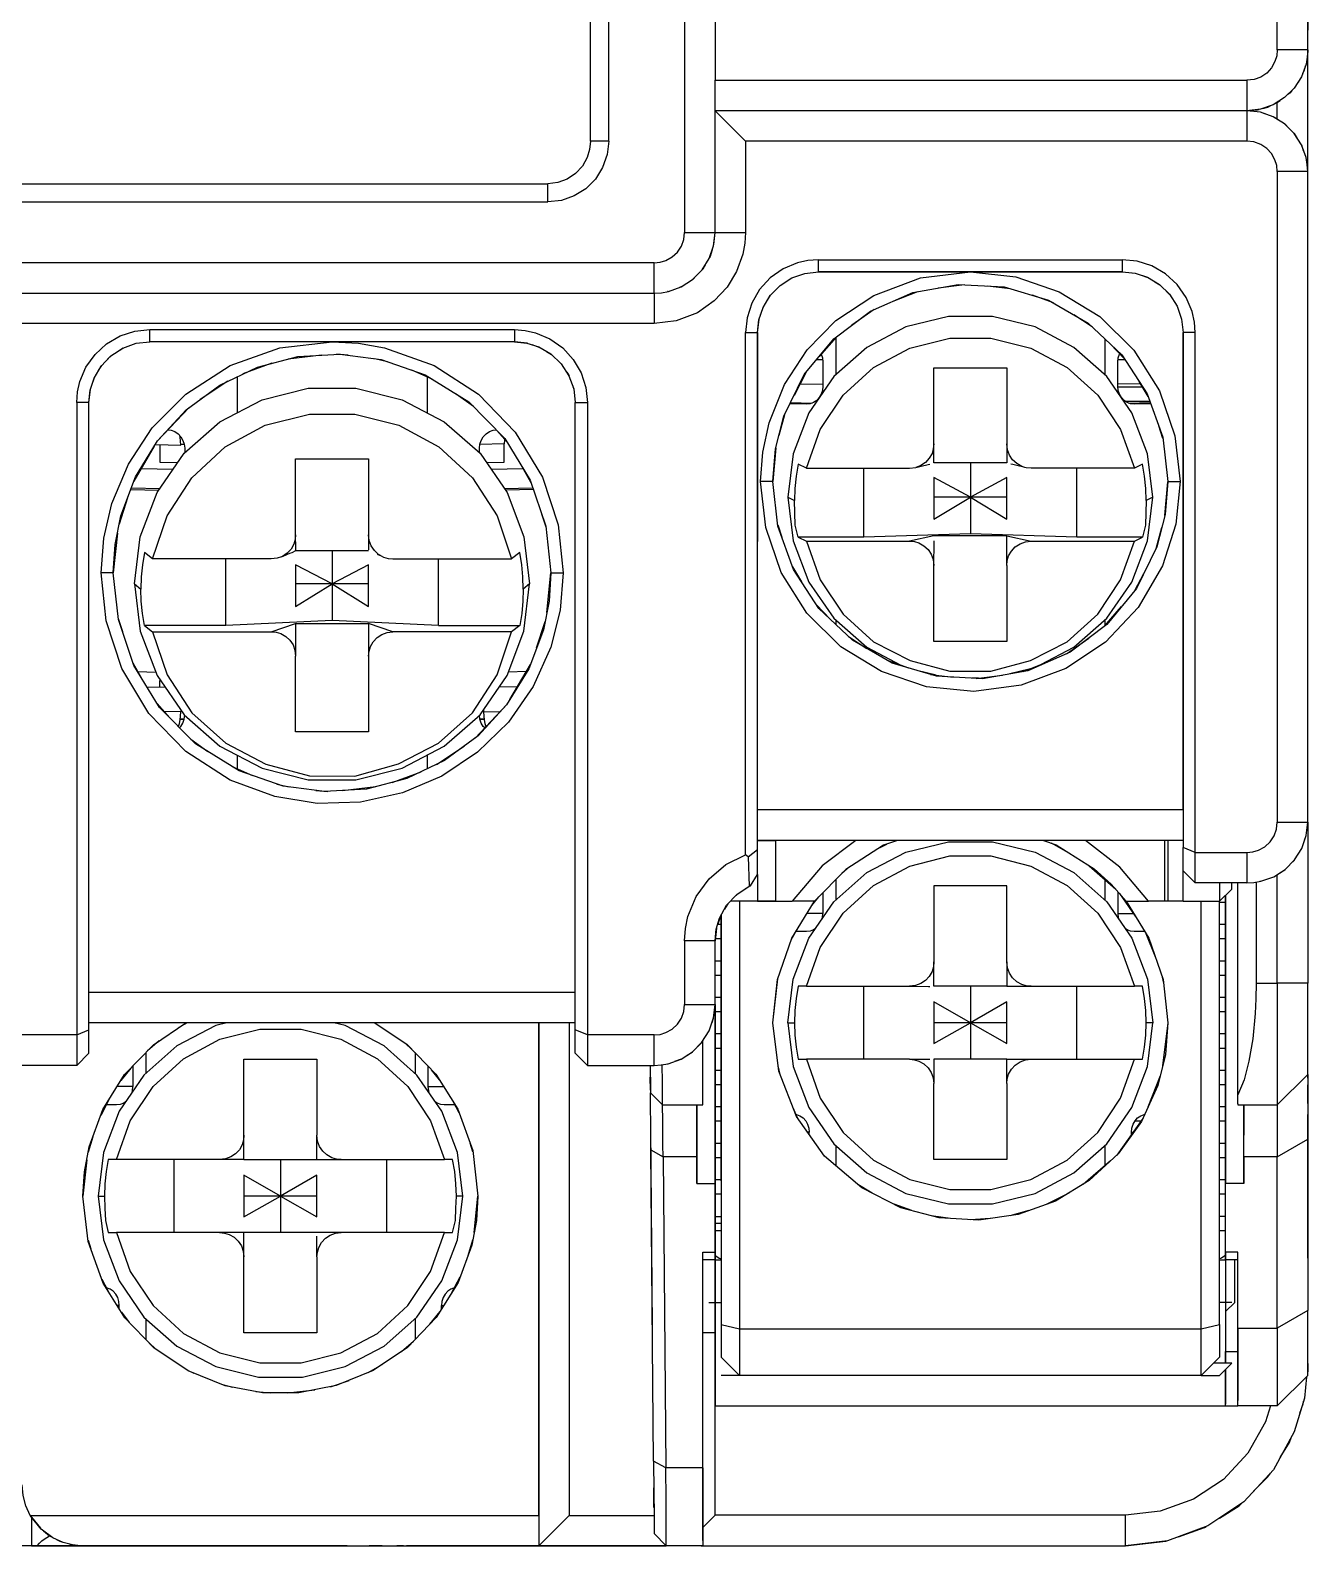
# Model space of a CAD drawing. Header units: millimetres. Extents: x 0 to 45.3, y 0 to 74.
# Drawn here: x 24.23 to 45.25, y 0 to 24.92 of the extents above; entities that cross this region are included whole.
import ezdxf

# ---------------------------------------------------------------- set-up
doc = ezdxf.new("R2010")
doc.units = ezdxf.units.MM

# ---------------------------------------------------------------- blocks, each defined once
blk = doc.blocks.new('CHINT_fe71c704c7ab591f833a72ef673cf38b_FACE_0')
at = {"color": 141, "linetype": 'Continuous', "true_color": 0x40d9ff}
for p, q in [((45.25, 24.6), (45.25, 49.4)), ((35.5, 31.8), (35.5, 24.1)), ((33.45, 23.1), (33.45, 29.6)), ((33.75, 23.1), (33.75, 29.6)), ((45.25, 24.923), (45.25, 24.923)), ((45.25, 24.6), (45.25, 24.923)), ((45.25, 22.6), (45.25, 24.6)), ((45.25, 24.6), (45.25, 24.6)), ((44.75, 23.734), (44.707, 23.714)), ((44.75, 23.734), (44.795, 23.769)), ((44.75, 23.459), (44.75, 23.734)), ((44.75, 23.459), (44.76, 23.453)), ((12.75, 22.4), (32.75, 22.4)), ((12.75, 22.1), (32.75, 22.1)), ((36.978, 20.925), (37.2, 20.95)), ((37.2, 20.95), (37.2, 20.95)), ((37.2, 20.95), (42.2, 20.95)), ((39.7, 20.95), (37.2, 20.95)), ((37.512, 20.95), (37.512, 20.95)), ((37.513, 20.95), (37.513, 20.95)), ((39.7, 20.95), (39.7, 20.95)), ((42.2, 20.95), (39.7, 20.95)), ((41.882, 20.95), (41.882, 20.95)), ((41.888, 20.95), (41.888, 20.95)), ((42.2, 20.95), (42.2, 20.95)), ((42.2, 20.95), (42.416, 20.926)), ((34.938, 20.701), (34.938, 20.702)), ((36.515, 20.67), (36.573, 20.728)), ((36.722, 20.823), (36.765, 20.85)), ((39.603, 20.738), (39.169, 20.684)), ((40.353, 20.673), (39.98, 20.717)), ((42.492, 20.901), (42.622, 20.855)), ((42.735, 20.787), (42.816, 20.737)), ((34.723, 20.625), (34.726, 20.626)), ((36.363, 20.485), (36.413, 20.566)), ((38.833, 20.623), (38.424, 20.465)), ((41.067, 20.438), (40.72, 20.564)), ((42.92, 20.635), (42.978, 20.577)), ((36.249, 20.242), (36.295, 20.373)), ((38.117, 20.331), (37.752, 20.074)), ((41.704, 20.047), (41.402, 20.245)), ((43.073, 20.428), (43.1, 20.385)), ((36.2, 19.95), (36.224, 20.166)), ((36.2, 19.95), (36.2, 16.518)), ((36.2, 19.95), (36.2, 19.95)), ((43.175, 20.172), (43.2, 19.95)), ((43.2, 19.95), (43.2, 11.483)), ((43.2, 19.95), (43.2, 19.95)), ((43.2, 12.1), (43.2, 19.95)), ((25.7, 19.66), (25.762, 19.699)), ((25.935, 19.76), (25.977, 19.775)), ((26.636, 19.8), (26.636, 19.8)), ((26.642, 19.8), (26.642, 19.8)), ((31.764, 19.8), (31.764, 19.8)), ((32.484, 19.753), (32.615, 19.708)), ((37.491, 19.877), (37.212, 19.556)), ((37.486, 19.872), (37.486, 19.257)), ((41.914, 19.849), (41.914, 19.257)), ((42.231, 19.526), (42.001, 19.766)), ((25.507, 19.512), (25.57, 19.575)), ((28.211, 19.446), (27.733, 19.271)), ((29.027, 19.58), (28.479, 19.515)), ((29.466, 19.579), (29.271, 19.595)), ((30.11, 19.473), (29.905, 19.522)), ((32.728, 19.642), (32.811, 19.59)), ((32.912, 19.493), (32.975, 19.43)), ((36.2, 19.631), (36.2, 19.631)), ((36.2, 19.622), (36.2, 19.622)), ((37.27, 19.502), (37.17, 19.504)), ((42.245, 19.505), (42.13, 19.502)), ((43.2, 19.631), (43.2, 19.631)), ((43.2, 19.622), (43.2, 19.622)), ((25.247, 19.085), (25.292, 19.215)), ((25.358, 19.328), (25.41, 19.411)), ((27.636, 19.225), (27.636, 18.633)), ((30.847, 19.186), (30.511, 19.334)), ((30.764, 19.223), (30.764, 18.633)), ((33.06, 19.3), (33.099, 19.238)), ((36.992, 19.289), (36.799, 18.915)), ((25.2, 18.8), (25.224, 19.013)), ((27.485, 19.153), (27.028, 18.851)), ((33.16, 19.065), (33.175, 19.023)), ((36.9, 19.111), (37.273, 19.103)), ((42.501, 19.111), (42.127, 19.103)), ((42.534, 19.056), (42.128, 19.056)), ((42.627, 18.902), (42.478, 19.149)), ((25.211, 18.9), (25.21, 18.9)), ((26.848, 18.719), (26.324, 18.163)), ((31.525, 18.733), (31.243, 18.94)), ((36.743, 18.8), (37.096, 18.792)), ((42.242, 18.826), (42.654, 18.826)), ((42.304, 18.792), (42.663, 18.8)), ((36.644, 18.598), (36.551, 18.257)), ((32.079, 18.148), (31.87, 18.385)), ((36.2, 18.419), (36.2, 18.419)), ((36.2, 18.4), (36.2, 18.4)), ((42.869, 18.212), (42.8, 18.416)), ((43.2, 18.419), (43.2, 18.419)), ((43.2, 18.4), (43.2, 18.4)), ((26.274, 18.082), (25.938, 17.506)), ((26.768, 18.11), (26.708, 18.111)), ((32.033, 18.119), (31.632, 18.11)), ((36.499, 18.056), (36.45, 17.503)), ((26.061, 17.717), (26.586, 17.705)), ((31.814, 17.705), (32.342, 17.717)), ((32.476, 17.479), (32.329, 17.741)), ((37.95, 16.589), (37.95, 17.72)), ((39.7, 17.809), (39.7, 17.242)), ((41.45, 16.589), (41.45, 17.72)), ((36.45, 17.5), (36.25, 17.5)), ((42.901, 16.944), (42.95, 17.497)), ((42.95, 17.5), (43.15, 17.5)), ((25.836, 17.234), (25.697, 16.803)), ((25.887, 17.371), (26.348, 17.36)), ((25.898, 17.4), (26.368, 17.389)), ((32.032, 17.389), (32.503, 17.4)), ((32.513, 17.371), (32.052, 17.36)), ((36.7, 17.242), (36.805, 17.188)), ((39.7, 17.242), (39.1, 17.242)), ((40.3, 17.242), (39.7, 17.242)), ((39.7, 17.242), (39.7, 16.642)), ((42.7, 17.242), (42.595, 17.188)), ((32.719, 16.75), (32.65, 16.966)), ((36.531, 16.788), (36.6, 16.584)), ((42.756, 16.403), (42.849, 16.743)), ((25.668, 16.655), (25.6, 16.001)), ((39.7, 16.642), (37.95, 16.589)), ((41.45, 16.589), (39.7, 16.642)), ((27.45, 15.135), (27.45, 16.228)), ((28.602, 16.365), (29.8, 16.365)), ((29.2, 16.365), (29.2, 15.817)), ((30.95, 15.135), (30.95, 16.228)), ((25.6, 16), (25.4, 16)), ((32.732, 15.345), (32.8, 16)), ((32.8, 16), (33, 16)), ((36.773, 16.098), (36.922, 15.851)), ((42.408, 15.711), (42.601, 16.085)), ((25.95, 15.817), (26.055, 15.733)), ((29.2, 15.817), (28.6, 15.817)), ((29.8, 15.817), (29.2, 15.817)), ((29.2, 15.817), (29.2, 15.218)), ((32.45, 15.817), (32.345, 15.733)), ((37.169, 15.474), (37.399, 15.234)), ((25.681, 15.25), (25.75, 15.035)), ((29.2, 15.218), (27.45, 15.135)), ((30.95, 15.135), (29.2, 15.218)), ((37.486, 15.226), (37.486, 15.151)), ((41.909, 15.123), (42.188, 15.444)), ((41.914, 15.226), (41.914, 15.129)), ((28.6, 15.168), (28.6, 14.632)), ((28.6, 15.168), (29.8, 15.168)), ((29.8, 15.168), (29.8, 14.632)), ((32.564, 14.766), (32.703, 15.197)), ((37.696, 14.953), (37.998, 14.755)), ((41.283, 14.669), (41.648, 14.926)), ((25.924, 14.521), (26.071, 14.259)), ((32.126, 13.918), (32.462, 14.494)), ((38.333, 14.562), (38.68, 14.436)), ((40.567, 14.377), (40.976, 14.535)), ((26.006, 14.375), (26.3, 14.368)), ((32.393, 14.375), (32.1, 14.368)), ((39.137, 14.316), (38.822, 14.394)), ((39.047, 14.327), (39.42, 14.283)), ((39.832, 14.266), (39.717, 14.266)), ((39.797, 14.262), (40.231, 14.316)), ((40.667, 14.416), (40.35, 14.338)), ((26.154, 14.124), (26.456, 14.117)), ((32.246, 14.124), (31.944, 14.117)), ((26.321, 13.852), (26.53, 13.616)), ((31.552, 13.281), (32.076, 13.837)), ((26.765, 13.584), (26.7, 13.586)), ((26.702, 13.601), (26.768, 13.599)), ((31.632, 13.599), (31.698, 13.601)), ((31.7, 13.586), (31.635, 13.584)), ((26.875, 13.267), (27.157, 13.06)), ((27.636, 13.001), (27.636, 12.777)), ((30.764, 13.001), (30.764, 12.776)), ((30.915, 12.848), (31.372, 13.149)), ((27.553, 12.814), (27.889, 12.666)), ((30.189, 12.554), (30.667, 12.729)), ((28.29, 12.527), (28.495, 12.478)), ((29.373, 12.42), (29.921, 12.485)), ((43.2, 12.6), (43.2, 12.6)), ((28.934, 12.421), (29.129, 12.406)), ((43.2, 12.1), (36.2, 12.1)), ((43.2, 12.1), (43.2, 12.1)), ((43.2, 11.6), (36.2, 11.6)), ((38.215, 11.484), (38.326, 11.539)), ((41.028, 11.557), (41.336, 11.386)), ((42.95, 11.6), (42.95, 10.6)), ((43.4, 11.4), (43.2, 11.483)), ((43.2, 11.1), (43.2, 11.483)), ((43.4, 10.9), (43.4, 11.4)), ((36.2, 11.037), (36.2, 10.6)), ((37.587, 11.058), (37.675, 11.138)), ((41.656, 11.184), (42.091, 10.795)), ((43.4, 10.9), (43.2, 11.1)), ((43.2, 10.6), (43.2, 11.1)), ((44.75, 9.25), (44.75, 11.04)), ((35.874, 10.723), (35.804, 10.655)), ((37.486, 10.955), (37.486, 10.618)), ((41.914, 10.953), (41.914, 10.618)), ((42.152, 10.725), (42.413, 10.354)), ((43.8, 10.9), (43.8, 10.6)), ((44.473, 10.925), (44.465, 10.924)), ((35.71, 10.554), (35.655, 10.469)), ((36.2, 10.6), (35.753, 10.6)), ((36.5, 10.6), (36.2, 10.6)), ((36.5, 10.6), (36.767, 10.6)), ((37.094, 10.528), (37.208, 10.672)), ((43.2, 10.6), (43.8, 10.6)), ((43.8, 10.585), (43.9, 10.585)), ((35.59, 10.351), (35.543, 10.221)), ((35.524, 10.156), (35.5, 9.946)), ((35.504, 9.985), (35.6, 9.985)), ((35.6, 10.216), (35.542, 10.216)), ((36.753, 9.964), (36.819, 10.082)), ((42.588, 10.071), (42.747, 9.673)), ((43.9, 10.216), (43.8, 10.216)), ((43.8, 9.985), (43.9, 9.985)), ((35.6, 9.616), (35.5, 9.616)), ((43.9, 9.616), (43.8, 9.616)), ((35.5, 9.385), (35.6, 9.385)), ((36.45, 8.6), (36.533, 9.323)), ((42.857, 9.352), (42.878, 9.249)), ((43.8, 9.385), (43.9, 9.385)), ((33.2, 9.1), (25.2, 9.1)), ((35.6, 9.016), (35.5, 9.016)), ((37.002, 9.2), (38.7, 9.2)), ((37.95, 8), (37.95, 9.2)), ((39.7, 9.2), (39.7, 8.6)), ((41.45, 8), (41.45, 9.2)), ((43.9, 9.016), (43.8, 9.016)), ((35.5, 8.785), (35.6, 8.785)), ((43.8, 8.785), (43.9, 8.785)), ((45.25, 8.461), (45.25, 8.812)), ((33.2, 8.6), (25.2, 8.6)), ((26.815, 8.6), (26.676, 8.52)), ((32.6, 8.6), (32.6, 0)), ((33.1, 8.6), (33.1, 0.498)), ((36.7, 8.6), (36.805, 8.6)), ((39.7, 8.6), (39.1, 8.6)), ((40.3, 8.6), (39.7, 8.6)), ((39.7, 8.6), (39.7, 8)), ((42.7, 8.6), (42.595, 8.6)), ((42.95, 8.6), (42.862, 7.894)), ((25, 8.4), (22, 8.4)), ((26.357, 8.305), (26.161, 8.136)), ((30.518, 8.157), (30.394, 8.271)), ((35.6, 8.416), (35.5, 8.416)), ((43.9, 8.416), (43.8, 8.416)), ((45.25, 7.775), (45.25, 8.35)), ((26.136, 8.11), (26.136, 7.768)), ((30.564, 8.11), (30.564, 7.768)), ((35.5, 8.185), (35.6, 8.185)), ((38.7, 8), (37.002, 8)), ((43.8, 8.185), (43.9, 8.185)), ((45.25, 8.058), (45.25, 8.22)), ((25.89, 7.855), (25.725, 7.649)), ((30.967, 7.661), (30.837, 7.828)), ((35.6, 7.816), (35.5, 7.816)), ((36.578, 7.729), (36.538, 7.894)), ((42.822, 7.729), (42.62, 7.21)), ((43.9, 7.816), (43.8, 7.816)), ((45.25, 7.791), (45.25, 7.88)), ((45.25, 7.689), (45.25, 7.75)), ((45.25, 7.688), (45.25, 7.75)), ((34.437, 7.494), (34.435, 7.703)), ((35.5, 7.585), (35.6, 7.585)), ((43.8, 7.585), (43.9, 7.585)), ((45.25, 7.275), (45.25, 7.577)), ((45.25, 7.349), (45.25, 7.544)), ((25.529, 7.334), (25.393, 7.076)), ((31.291, 7.117), (31.19, 7.305)), ((34.438, 7.398), (34.437, 7.448)), ((34.44, 7.13), (34.439, 7.282)), ((35.6, 7.216), (35.5, 7.216)), ((35.5, 6.985), (35.6, 6.985)), ((36.863, 7.025), (36.78, 7.21)), ((42.537, 7.025), (42.111, 6.425)), ((42.408, 6.985), (42.508, 6.985)), ((43.9, 7.216), (43.8, 7.216)), ((43.8, 6.985), (43.9, 6.985)), ((45.25, 4.728), (45.25, 7.091)), ((45.25, 4.97), (45.25, 7.072)), ((27.75, 6.35), (27.75, 6.75)), ((28.95, 6.35), (28.95, 6.75)), ((34.47, 3.593), (34.442, 6.874)), ((44.2, 6.397), (44.2, 6.754)), ((25.264, 6.726), (25.186, 6.473)), ((31.515, 6.477), (31.469, 6.62)), ((35.6, 6.616), (35.5, 6.616)), ((37.486, 6.582), (37.486, 6.249)), ((41.914, 6.582), (41.914, 6.249)), ((43.9, 6.616), (43.8, 6.616)), ((25.162, 6.348), (25.1, 5.75)), ((26.6, 5.15), (26.6, 6.35)), ((27.75, 6.35), (28.95, 6.35)), ((28.35, 6.35), (28.35, 5.75)), ((30.1, 5.15), (30.1, 6.35)), ((34.645, 6.397), (34.688, 1.279)), ((35.2, 6.397), (34.645, 6.397)), ((35.2, 5.957), (35.2, 6.397)), ((35.5, 6.385), (35.6, 6.385)), ((37.395, 6.327), (37.289, 6.425)), ((42.006, 6.328), (41.554, 5.942)), ((43.8, 6.385), (43.9, 6.385)), ((44.75, 6.397), (44.2, 6.397)), ((44.75, 3.579), (44.75, 6.397)), ((35.6, 6.016), (35.5, 6.016)), ((43.9, 6.016), (43.8, 6.016)), ((25.35, 5.75), (25.455, 5.75)), ((28.35, 5.75), (27.75, 5.75)), ((28.95, 5.75), (28.35, 5.75)), ((28.35, 5.75), (28.35, 5.15)), ((31.35, 5.75), (31.245, 5.75)), ((31.538, 5.152), (31.6, 5.75)), ((35.2, 5.957), (35.5, 5.957)), ((35.5, 4.828), (35.5, 5.957)), ((35.5, 5.785), (35.6, 5.785)), ((38.083, 5.799), (37.847, 5.942)), ((41.318, 5.799), (40.956, 5.615)), ((43.8, 5.785), (43.9, 5.785)), ((43.9, 4.828), (43.9, 5.957)), ((38.738, 5.51), (38.444, 5.615)), ((40.662, 5.51), (40.348, 5.427)), ((35.5, 5.416), (35.6, 5.416)), ((35.6, 5.3), (35.5, 5.3)), ((39.375, 5.38), (39.053, 5.426)), ((40.025, 5.38), (39.7, 5.361)), ((43.9, 5.416), (43.8, 5.416)), ((25.185, 5.023), (25.231, 4.88)), ((31.048, 5.15), (29.35, 5.15)), ((31.436, 4.774), (31.514, 5.028)), ((35.5, 5.185), (35.6, 5.185)), ((43.8, 5.185), (43.9, 5.185)), ((35.5, 4.7), (35.3, 4.7)), ((35.5, 0.5), (35.5, 4.7)), ((35.5, 4.7), (35.5, 2.3)), ((35.5, 4.7), (35.6, 4.7)), ((43.8, 4.7), (43.9, 4.7)), ((44.1, 4.7), (43.9, 4.7)), ((25.409, 4.383), (25.51, 4.195)), ((31.171, 4.166), (31.307, 4.424)), ((35.4, 4), (35.6, 4)), ((44, 4), (43.8, 4)), ((25.733, 3.839), (25.863, 3.672)), ((30.81, 3.646), (30.975, 3.851)), ((26.136, 3.732), (26.136, 3.39)), ((30.564, 3.732), (30.564, 3.39)), ((35.5, 3.5), (35.3, 3.5)), ((45.25, 3), (45.25, 3.582)), ((26.182, 3.343), (26.306, 3.229)), ((30.343, 3.196), (30.539, 3.364)), ((45.25, 3.169), (45.25, 3.454)), ((45.25, 3), (45.25, 3)), ((45.25, 3), (45.25, 3)), ((26.82, 2.885), (26.927, 2.838)), ((29.791, 2.846), (30.024, 2.98)), ((35.9, 2.8), (35.6, 2.8)), ((43.5, 2.8), (35.9, 2.8)), ((27.394, 2.649), (27.56, 2.607)), ((27.944, 2.535), (28.191, 2.514)), ((28.471, 2.514), (28.917, 2.565)), ((29.172, 2.614), (29.479, 2.719)), ((35.5, 0.5), (35.5, 2.3)), ((35.5, 2.3), (43.9, 2.3)), ((43.9, 2.3), (43.9, 2.33)), ((43.9, 2.3), (44.1, 2.3)), ((44.75, 2.3), (44.1, 2.3)), ((32.6, 1.2), (32.6, 1.2)), ((32.6, 1.04), (32.6, 1.04)), ((34.495, 0.63), (34.492, 0.949)), ((35.3, 0.3), (35.5, 0.5)), ((32.6, 0), (33.1, 0.498)), ((33.1, 0.498), (34.496, 0.498)), ((34.496, 0.418), (34.498, 0.264)), ((29.45, 0), (29.673, 0)), ((29.45, 0), (29.45, 0)), ((30.021, 0), (29.812, 0)), ((30.376, 0), (30.266, 0)), ((30.428, 0), (30.425, 0)), ((32.6, 0), (34.698, 0))]:
    blk.add_line(p, q, dxfattribs=at)
for points in [[(45.25, 24.6), (44.75, 24.6), (44.75, 49.4), (45.25, 49.4)], [(35.351, 32), (35.043, 32.063), (35.085, 31.889), (35, 31.827), (35, 21.6), (35.5, 21.6), (35.5, 24.1)], [(45.25, 28.675), (45.25, 28.364), (45.25, 28.065), (45.25, 27.794), (45.25, 27.561), (45.25, 27.376), (45.25, 25.789), (45.25, 25.666), (45.25, 25.51), (45.25, 25.329), (45.25, 25.131), (45.25, 24.923)], [(45.25, 24.6), (45.243, 24.483), (45.223, 24.368), (45.147, 24.159), (45.028, 23.971), (44.869, 23.815), (44.681, 23.698), (44.471, 23.625), (44.25, 23.6)], [(44.75, 24.6), (44.74, 24.502), (44.712, 24.41), (44.655, 24.306), (44.575, 24.22), (44.477, 24.154), (44.367, 24.114), (44.25, 24.1)], [(45.24, 24.463), (45.234, 24.421), (45.229, 24.401)], [(45.25, 24.6), (45.246, 24.511), (45.244, 24.494)], [(45.25, 24.6), (45.25, 24.634), (45.25, 24.634)], [(45.211, 24.337), (45.192, 24.266), (45.165, 24.207)], [(35.5, 24.1), (44.25, 24.1), (44.25, 23.6), (44.25, 23.1), (36, 23.1), (36, 21.6)], [(44.99, 23.934), (44.96, 23.896), (44.921, 23.866)], [(45.126, 24.126), (45.106, 24.084), (45.067, 24.034)], [(44.51, 23.638), (44.592, 23.66), (44.646, 23.686)], [(44.25, 23.6), (35.5, 23.6), (36, 23.1)], [(44.25, 23.6), (44.424, 23.615), (44.451, 23.623)], [(45.25, 22.6), (45.243, 22.717), (45.223, 22.831), (45.148, 23.041), (45.028, 23.228), (44.87, 23.385), (44.681, 23.502), (44.471, 23.575), (44.25, 23.6)], [(44.544, 23.55), (44.473, 23.575), (44.472, 23.575)], [(44.75, 23.459), (44.684, 23.501), (44.682, 23.502)], [(44.941, 23.314), (44.873, 23.382), (44.872, 23.383)], [(45.084, 23.141), (45.032, 23.224), (45.03, 23.226)], [(33.45, 23.1), (33.437, 22.963), (33.397, 22.833), (33.317, 22.689), (33.205, 22.568), (33.067, 22.476), (32.914, 22.419), (32.75, 22.4)], [(33.75, 23.1), (33.725, 22.878), (33.651, 22.666), (33.532, 22.477), (33.373, 22.318), (33.184, 22.199), (32.973, 22.125), (32.75, 22.1)], [(33.75, 23.1), (33.742, 23.1), (33.72, 23.1), (33.685, 23.1), (33.637, 23.1), (33.58, 23.1), (33.517, 23.1), (33.45, 23.1)], [(44.75, 22.6), (44.74, 22.697), (44.712, 22.791), (44.655, 22.894), (44.575, 22.98), (44.477, 23.046), (44.366, 23.086), (44.25, 23.1)], [(45.183, 22.941), (45.151, 23.034), (45.149, 23.037)], [(45.226, 22.815), (45.225, 22.823), (45.224, 22.825)], [(44.75, 22.6), (44.75, 11.9), (45.25, 11.9), (45.25, 22.6), (44.75, 22.6)], [(32.75, 22.1), (32.75, 22.108), (32.75, 22.13), (32.75, 22.166), (32.75, 22.213), (32.75, 22.27), (32.75, 22.333), (32.75, 22.4)], [(34.5, 20.6), (34.618, 20.607), (34.734, 20.628), (34.943, 20.703), (35.13, 20.823), (35.286, 20.981), (35.403, 21.17), (35.475, 21.379), (35.5, 21.6)], [(34.5, 21.1), (34.597, 21.11), (34.691, 21.138), (34.794, 21.195), (34.88, 21.276), (34.946, 21.374), (34.986, 21.484), (35, 21.6)], [(36, 21.6), (35.989, 21.42), (35.956, 21.242), (35.855, 20.957), (35.697, 20.696), (35.488, 20.471), (35.209, 20.278), (34.86, 20.144), (34.5, 20.1)], [(35.476, 21.388), (35.479, 21.398), (35.5, 21.6), (36, 21.6)], [(35.453, 21.315), (35.417, 21.2), (35.408, 21.186)], [(1.25, 20.6), (34.5, 20.6), (34.5, 21.1), (1.25, 21.1), (1.25, 20.6)], [(35.339, 21.068), (35.299, 20.999), (35.292, 20.991)], [(37.2, 21.15), (37.026, 21.137), (36.854, 21.099), (36.619, 21), (36.408, 20.851), (36.233, 20.66), (36.103, 20.437), (36.026, 20.196), (36, 19.95)], [(36.2, 19.95), (36.222, 20.159), (36.289, 20.362), (36.408, 20.56), (36.569, 20.726), (36.764, 20.85), (36.978, 20.925), (37.2, 20.95)], [(36.25, 17.5), (36.284, 17.985), (36.389, 18.469), (36.642, 19.096), (37.014, 19.665), (37.489, 20.148), (38.11, 20.562), (38.88, 20.851), (39.7, 20.95)], [(37.2, 20.95), (37.2, 21.15), (42.2, 21.15), (42.2, 20.95)], [(39.7, 20.95), (40.45, 20.867), (41.163, 20.624), (41.828, 20.215), (42.388, 19.662), (42.81, 18.994), (43.066, 18.254), (43.15, 17.5)], [(43.4, 19.95), (43.387, 20.124), (43.349, 20.296), (43.25, 20.531), (43.101, 20.743), (42.91, 20.917), (42.687, 21.047), (42.446, 21.125), (42.2, 21.15)], [(42.2, 20.95), (42.409, 20.928), (42.612, 20.861), (42.81, 20.742), (42.976, 20.581), (43.1, 20.386), (43.175, 20.172), (43.2, 19.95)], [(34.942, 20.703), (34.942, 20.703), (34.922, 20.696)], [(35.185, 20.879), (35.138, 20.83), (35.133, 20.827)], [(36.45, 17.5), (36.495, 18.038), (36.633, 18.574), (36.968, 19.26), (37.454, 19.849), (38.059, 20.305), (38.752, 20.609), (39.499, 20.744), (40.258, 20.702), (40.984, 20.485), (41.639, 20.108), (42.192, 19.586), (42.611, 18.945), (42.867, 18.232), (42.95, 17.5)], [(34.5, 20.6), (34.5, 20.1), (1.25, 20.1), (1.25, 20.6)], [(34.727, 20.627), (34.724, 20.626), (34.717, 20.625)], [(42.7, 17.242), (42.613, 17.959), (42.356, 18.634), (41.946, 19.229), (41.404, 19.708), (40.764, 20.044), (40.062, 20.217), (39.338, 20.217), (38.636, 20.044), (37.996, 19.708), (37.454, 19.229), (37.044, 18.634), (36.787, 17.959), (36.7, 17.242)], [(25, 18.8), (25.013, 18.975), (25.051, 19.147), (25.151, 19.383), (25.3, 19.593), (25.49, 19.768), (25.713, 19.897), (25.954, 19.975), (26.2, 20)], [(32.2, 19.8), (26.2, 19.8), (26.2, 20), (32.2, 20), (32.2, 19.8)], [(32.2, 20), (32.374, 19.987), (32.547, 19.949), (32.783, 19.849), (32.993, 19.7), (33.168, 19.51), (33.297, 19.287), (33.375, 19.046), (33.4, 18.8)], [(36.044, 11.329), (36, 11.36), (36, 19.95), (36.2, 19.95)], [(36.044, 11.329), (36.2, 11.448), (36.2, 19.95)], [(43.4, 11.4), (43.4, 19.95), (43.2, 19.95)], [(25.2, 18.8), (25.221, 19.002), (25.283, 19.199), (25.4, 19.401), (25.562, 19.57), (25.758, 19.697), (25.976, 19.775), (26.2, 19.8)], [(25.4, 16), (25.443, 16.569), (25.574, 17.138), (25.848, 17.79), (26.24, 18.383), (26.794, 18.941), (27.525, 19.411), (28.339, 19.701), (29.2, 19.8)], [(29.2, 19.8), (29.2, 19.8), (26.2, 19.8)], [(29.2, 19.8), (29.636, 19.775), (30.063, 19.701), (30.879, 19.409), (31.608, 18.939), (32.212, 18.316), (32.66, 17.571), (32.917, 16.792), (33, 16)], [(32.413, 19.776), (32.2, 19.8), (29.2, 19.8)], [(32.2, 19.8), (32.402, 19.78), (32.599, 19.717), (32.801, 19.6), (32.97, 19.438), (33.097, 19.242), (33.175, 19.024), (33.2, 18.8)], [(37.002, 17.72), (37.229, 18.358), (37.605, 18.922), (38.106, 19.377), (38.704, 19.696), (39.361, 19.861), (40.039, 19.861), (40.696, 19.696), (41.294, 19.377), (41.795, 18.922), (42.171, 18.358), (42.398, 17.72)], [(25.6, 16), (25.631, 16.468), (25.724, 16.937), (25.966, 17.581), (26.329, 18.172), (26.798, 18.682), (27.351, 19.089), (27.971, 19.384), (28.637, 19.556), (29.325, 19.598), (30.008, 19.508), (30.73, 19.259), (31.447, 18.813), (32.04, 18.212), (32.461, 17.525), (32.717, 16.77), (32.8, 16)], [(37.247, 19.596), (37.267, 19.534), (37.273, 19.467), (37.273, 19.068), (37.267, 19.001), (37.247, 18.938), (37.215, 18.882)], [(42.185, 18.882), (42.153, 18.938), (42.133, 19.001), (42.127, 19.068), (42.127, 19.467), (42.133, 19.534), (42.153, 19.598), (42.157, 19.604)], [(39.1, 18.12), (39.1, 19.369), (40.3, 19.369), (40.3, 18.12)], [(25.95, 15.817), (26.044, 16.593), (26.322, 17.324), (26.767, 17.967), (27.354, 18.485), (28.048, 18.848), (28.808, 19.035), (29.592, 19.035), (30.352, 18.848), (31.046, 18.485), (31.633, 17.967), (32.078, 17.324), (32.356, 16.593), (32.45, 15.817)], [(25, 8.4), (25.2, 8.483), (25.2, 18.8), (25, 18.8), (25, 8.4)], [(33.4, 8.4), (33.2, 8.483), (33.2, 18.8), (33.4, 18.8), (33.4, 8.4)], [(37.215, 18.882), (37.172, 18.836), (37.121, 18.801), (37.064, 18.78), (37.004, 18.774), (36.733, 18.78)], [(42.67, 18.78), (42.396, 18.774), (42.336, 18.78), (42.279, 18.801), (42.228, 18.836), (42.185, 18.882)], [(26.247, 16.228), (26.486, 16.936), (26.892, 17.563), (27.442, 18.071), (28.1, 18.428), (28.826, 18.612), (29.574, 18.612), (30.3, 18.428), (30.958, 18.071), (31.508, 17.563), (31.914, 16.936), (32.153, 16.228)], [(26.292, 18.111), (26.709, 18.101), (26.706, 18.167), (26.699, 18.229), (26.694, 18.257)], [(26.503, 18.353), (26.553, 18.345), (26.613, 18.322), (26.667, 18.285), (26.713, 18.237), (26.746, 18.179), (26.768, 18.115), (26.775, 18.049), (26.775, 17.973)], [(31.625, 17.973), (31.625, 18.049), (31.632, 18.115), (31.654, 18.179), (31.687, 18.237), (31.733, 18.285), (31.787, 18.322), (31.847, 18.345), (31.898, 18.353)], [(32.037, 18.196), (32.035, 18.185), (32.033, 18.119)], [(26.367, 18.109), (26.367, 17.82), (26.661, 17.813)], [(31.739, 17.813), (32.033, 17.82), (32.033, 18.119)], [(39.1, 18.12), (39.089, 18.04), (39.07, 17.965), (39.024, 17.884), (38.961, 17.815), (38.883, 17.764), (38.802, 17.733)], [(40.3, 18.12), (40.3, 17.809), (39.1, 17.809), (39.1, 18.12)], [(40.597, 17.733), (40.545, 17.751), (40.463, 17.796), (40.395, 17.859), (40.343, 17.937), (40.311, 18.025), (40.3, 18.12)], [(28.6, 16.627), (28.6, 17.874), (29.8, 17.874), (29.8, 16.627)], [(37.002, 17.72), (36.868, 17.787), (36.833, 17.589), (36.812, 17.389), (36.805, 17.188)], [(37.002, 17.72), (38.7, 17.72), (38.802, 17.733)], [(38.802, 17.733), (38.893, 17.756), (39.004, 17.782), (39.032, 17.789)], [(40.597, 17.733), (40.566, 17.741), (40.507, 17.756), (40.397, 17.782), (40.367, 17.789)], [(42.398, 17.72), (40.7, 17.72), (40.62, 17.728), (40.597, 17.733)], [(42.595, 17.188), (42.588, 17.389), (42.567, 17.589), (42.532, 17.787), (42.398, 17.72)], [(43.15, 17.5), (43.079, 16.803), (42.86, 16.115), (42.462, 15.432), (41.921, 14.86), (41.27, 14.428), (40.537, 14.153), (39.759, 14.051), (38.978, 14.126), (38.236, 14.376), (37.571, 14.785), (37.012, 15.338), (36.59, 16.007), (36.334, 16.746), (36.25, 17.5)], [(42.95, 17.5), (42.905, 16.962), (42.767, 16.426), (42.432, 15.74), (41.946, 15.151), (41.341, 14.695), (40.648, 14.391), (39.901, 14.256), (39.142, 14.298), (38.416, 14.515), (37.761, 14.892), (37.208, 15.414), (36.789, 16.055), (36.533, 16.768), (36.45, 17.5)], [(39.7, 17.242), (39.1, 17.566), (39.1, 16.881), (39.7, 17.242)], [(39.7, 17.242), (40.3, 16.881), (40.3, 17.566), (39.7, 17.242)], [(36.7, 17.242), (36.787, 16.524), (37.044, 15.849), (37.454, 15.254), (37.996, 14.775), (38.559, 14.48)], [(40.862, 14.491), (41.404, 14.775), (41.946, 15.254), (42.356, 15.849), (42.613, 16.524), (42.7, 17.242)], [(36.868, 16.589), (36.82, 16.784), (36.812, 16.987), (36.805, 17.188)], [(42.595, 17.188), (42.588, 16.987), (42.58, 16.784), (42.532, 16.589)], [(28.6, 16.627), (28.592, 16.547), (28.57, 16.472), (28.524, 16.391), (28.461, 16.323), (28.383, 16.271), (28.366, 16.263)], [(28.366, 16.263), (28.446, 16.298), (28.466, 16.307), (28.507, 16.323), (28.541, 16.337), (28.605, 16.367), (28.603, 16.405), (28.6, 16.627)], [(29.8, 16.627), (29.797, 16.409), (29.799, 16.38)], [(30.035, 16.262), (29.963, 16.303), (29.895, 16.366), (29.843, 16.444), (29.811, 16.532), (29.8, 16.627)], [(37.95, 16.589), (36.868, 16.589), (37.002, 16.521), (38.7, 16.521)], [(37.002, 16.521), (37.229, 15.884), (37.605, 15.32), (38.106, 14.865), (38.708, 14.556), (39.361, 14.381), (40.039, 14.381), (40.692, 14.556), (41.294, 14.865), (41.795, 15.32), (42.171, 15.884), (42.398, 16.521)], [(40.3, 16.61), (39.1, 16.61), (38.7, 16.521)], [(38.7, 16.521), (38.78, 16.514), (38.855, 16.491), (38.937, 16.446), (39.005, 16.383), (39.057, 16.305), (39.089, 16.217), (39.1, 16.122)], [(39.1, 16.122), (39.105, 16.505), (39.105, 16.525)], [(40.3, 16.122), (40.3, 16.61), (40.7, 16.521), (42.398, 16.521), (42.532, 16.589), (41.45, 16.589)], [(40.3, 16.122), (40.308, 16.202), (40.33, 16.277), (40.376, 16.358), (40.439, 16.426), (40.517, 16.478), (40.605, 16.51), (40.7, 16.521)], [(26.247, 16.228), (26.113, 16.332), (26.081, 16.134), (26.061, 15.934), (26.055, 15.733)], [(28.366, 16.263), (28.295, 16.239), (28.2, 16.228), (26.247, 16.228)], [(30.035, 16.262), (30.011, 16.273), (29.948, 16.3)], [(30.035, 16.262), (30.045, 16.258), (30.12, 16.235), (30.2, 16.228), (32.153, 16.228)], [(32.345, 15.733), (32.339, 15.934), (32.319, 16.134), (32.287, 16.332), (32.153, 16.228)], [(33, 16), (32.95, 15.388), (32.798, 14.779), (32.508, 14.13), (32.1, 13.544), (31.592, 13.048), (31.005, 12.656), (30.356, 12.38), (29.665, 12.229), (28.956, 12.208), (28.257, 12.319), (27.521, 12.591), (26.792, 13.061), (26.187, 13.684), (25.74, 14.429), (25.483, 15.209), (25.4, 16)], [(32.8, 16), (32.769, 15.532), (32.676, 15.064), (32.434, 14.419), (32.071, 13.828), (31.602, 13.318), (31.049, 12.911), (30.429, 12.616), (29.763, 12.444), (29.075, 12.402), (28.392, 12.492), (27.67, 12.741), (26.953, 13.187), (26.36, 13.788), (25.939, 14.475), (25.683, 15.23), (25.6, 16)], [(29.2, 15.817), (28.6, 16.13), (28.6, 15.446), (29.2, 15.817)], [(29.2, 15.817), (29.8, 15.446), (29.8, 16.13), (29.2, 15.817)], [(40.3, 16.122), (40.3, 14.873), (39.1, 14.873), (39.1, 16.122)], [(25.95, 15.817), (26.044, 15.041), (26.322, 14.31), (26.767, 13.667), (27.354, 13.149), (28.048, 12.785), (28.808, 12.598), (29.592, 12.598), (30.352, 12.785), (31.046, 13.149), (31.633, 13.667), (32.078, 14.31), (32.356, 15.041), (32.45, 15.817)], [(26.113, 15.135), (26.081, 15.333), (26.061, 15.533), (26.055, 15.733)], [(32.345, 15.733), (32.339, 15.533), (32.319, 15.333), (32.287, 15.135)], [(27.45, 15.135), (26.113, 15.135), (26.247, 15.031), (28.2, 15.031), (28.6, 15.168)], [(26.247, 15.031), (26.486, 14.323), (26.892, 13.695), (27.45, 13.197), (28.108, 12.854), (28.826, 12.66), (29.574, 12.658), (30.29, 12.86), (30.951, 13.196), (31.508, 13.695), (31.914, 14.323), (32.153, 15.031)], [(28.2, 15.031), (28.28, 15.023), (28.355, 15), (28.437, 14.955), (28.505, 14.892), (28.557, 14.815), (28.589, 14.727), (28.6, 14.632)], [(30.95, 15.135), (32.287, 15.135), (32.153, 15.031), (30.2, 15.031), (29.8, 15.168)], [(29.8, 14.632), (29.808, 14.711), (29.83, 14.786), (29.876, 14.868), (29.939, 14.936), (30.017, 14.987), (30.105, 15.019), (30.2, 15.031)], [(29.8, 14.632), (29.8, 13.385), (28.6, 13.385), (28.6, 14.632)], [(26.367, 14.119), (26.367, 14.229), (26.379, 14.228)], [(26.709, 13.752), (26.709, 13.712), (26.439, 13.718)], [(26.673, 13.471), (26.673, 13.471), (26.688, 13.521), (26.699, 13.58), (26.706, 13.645), (26.709, 13.712)], [(31.691, 13.752), (31.691, 13.712), (31.964, 13.718)], [(31.691, 13.712), (31.694, 13.645), (31.701, 13.58), (31.712, 13.521), (31.727, 13.471), (31.728, 13.468)], [(26.691, 13.452), (26.713, 13.474), (26.746, 13.53), (26.768, 13.593), (26.775, 13.659), (26.775, 13.66)], [(31.711, 13.45), (31.687, 13.474), (31.654, 13.53), (31.632, 13.593), (31.625, 13.659), (31.625, 13.66)], [(44.25, 10.9), (44.366, 10.907), (44.481, 10.927), (44.691, 11.002), (44.878, 11.122), (45.035, 11.28), (45.152, 11.469), (45.225, 11.679), (45.25, 11.9)], [(44.25, 11.4), (44.347, 11.41), (44.441, 11.438), (44.544, 11.495), (44.63, 11.575), (44.696, 11.674), (44.736, 11.784), (44.75, 11.9)], [(45.25, 11.9), (45.25, 9.25), (44.75, 9.25)], [(36.2, 11.6), (36.2, 11.6), (36.2, 11.6)], [(36.2, 11.6), (36.296, 11.6), (36.396, 11.6), (36.5, 11.6)], [(36.5, 10.6), (36.5, 11.6), (36.5, 11.6)], [(42.9, 10.6), (42.9, 11.6), (36.5, 11.6)], [(36.7, 8.6), (36.787, 9.318), (37.044, 9.994), (37.454, 10.589), (37.996, 11.069), (38.636, 11.405), (39.338, 11.578), (40.062, 11.578), (40.764, 11.405), (41.404, 11.069), (41.946, 10.589), (42.356, 9.994), (42.613, 9.318), (42.7, 8.6)], [(37.817, 11.6), (37.263, 11.181), (36.767, 10.6)], [(38.499, 11.6), (38.27, 11.519), (37.649, 11.121), (37.138, 10.6), (36.767, 10.6)], [(40.904, 11.6), (41.111, 11.528), (41.735, 11.134), (42.015, 10.881), (42.262, 10.6), (42.633, 10.6)], [(42.633, 10.6), (42.16, 11.159), (41.593, 11.6)], [(45.103, 11.39), (45.151, 11.466), (45.151, 11.468)], [(45.2, 11.606), (45.225, 11.678), (45.225, 11.678)], [(35, 9.946), (35.014, 10.149), (35.054, 10.346), (35.191, 10.679), (35.404, 10.97), (35.679, 11.201), (36, 11.36)], [(36.044, 11.329), (36.062, 10.845), (36.083, 10.855), (35.998, 10.804)], [(36.083, 10.855), (36.2, 11.037), (36.2, 11.448)], [(37.002, 9.2), (37.229, 9.839), (37.605, 10.403), (38.106, 10.858), (38.704, 11.178), (39.361, 11.343), (40.039, 11.343), (40.696, 11.178), (41.294, 10.858), (41.795, 10.403), (42.171, 9.839), (42.398, 9.2)], [(43.4, 11.4), (44.25, 11.4), (44.25, 10.9), (43.4, 10.9)], [(44.964, 11.209), (45.032, 11.277), (45.033, 11.279)], [(44.791, 11.066), (44.873, 11.118), (44.876, 11.12)], [(35.5, 9.946), (35.518, 10.137), (35.573, 10.321), (35.691, 10.534), (35.858, 10.712), (36.062, 10.845)], [(37.273, 10.738), (37.273, 10.4), (37.015, 10.4)], [(40.3, 9.6), (40.3, 10.85), (39.1, 10.85), (39.1, 9.6)], [(42.127, 10.754), (42.127, 10.4), (42.381, 10.4)], [(43.8, 10.6), (44, 10.8), (44, 10.9)], [(44.1, 7.269), (44.1, 7.417), (44.1, 10.9)], [(44.4, 10.913), (44.4, 9.25), (44.75, 9.25)], [(35.6, 5.999), (35.6, 3.636), (35.9, 3.566), (43.5, 3.566), (43.8, 3.636), (43.8, 5.999), (43.8, 10.6)], [(35.9, 10.6), (35.9, 8.236), (35.9, 5.886), (35.9, 3.566)], [(36.2, 10.6), (36.208, 10.6), (36.23, 10.6), (36.265, 10.6), (36.313, 10.6), (36.37, 10.6), (36.433, 10.6), (36.5, 10.6)], [(36.45, 8.6), (36.529, 9.312), (36.762, 9.99), (37.138, 10.6)], [(42.262, 10.6), (42.638, 9.99), (42.871, 9.312), (42.95, 8.6)], [(43.2, 10.6), (42.9, 10.6), (42.633, 10.6)], [(43.2, 10.6), (43.192, 10.6), (43.17, 10.6), (43.135, 10.6), (43.087, 10.6), (43.03, 10.6), (42.967, 10.6), (42.9, 10.6)], [(43.5, 3.566), (43.5, 5.886), (43.5, 8.236), (43.5, 10.6)], [(43.8, 5.999), (43.8, 8.392), (43.8, 10.6)], [(43.9, 4.7), (43.9, 4.709), (43.9, 10.7), (43.9, 5.957)], [(43.9, 5.957), (43.9, 6.123), (43.9, 6.304), (43.9, 6.493), (43.9, 10.7)], [(35.6, 5.999), (35.6, 8.392), (35.6, 10.37), (35.6, 5.999)], [(37.258, 10.304), (37.267, 10.333), (37.273, 10.4)], [(42.127, 10.4), (42.133, 10.333), (42.142, 10.304)], [(37.152, 10.151), (37.121, 10.13), (37.064, 10.108), (37.004, 10.1), (36.83, 10.1)], [(42.57, 10.1), (42.396, 10.1), (42.336, 10.108), (42.279, 10.13), (42.248, 10.151)], [(35, 9.946), (35, 8.9), (35.5, 8.9), (35.5, 9.946), (35, 9.946)], [(39.1, 9.6), (39.092, 9.52), (39.07, 9.445), (39.024, 9.363), (38.961, 9.295), (38.883, 9.244), (38.795, 9.211), (38.7, 9.2)], [(40.3, 9.2), (39.1, 9.2), (39.1, 9.6)], [(40.3, 9.6), (40.3, 9.2), (40.7, 9.2), (42.398, 9.2)], [(40.7, 9.2), (40.62, 9.208), (40.545, 9.23), (40.463, 9.276), (40.395, 9.339), (40.343, 9.417), (40.311, 9.505), (40.3, 9.6)], [(44.4, 9.25), (44.396, 8.992), (44.384, 8.754), (44.345, 8.334), (44.284, 7.971), (44.204, 7.662), (44.1, 7.417)], [(44.75, 7.25), (45.25, 7.75), (45.25, 7.793), (45.25, 7.921), (45.25, 8.127), (45.25, 8.399), (45.25, 8.721), (45.25, 8.982), (45.25, 9.25)], [(44.75, 9.25), (44.75, 8.84), (44.75, 8.446), (44.75, 8.047), (44.75, 7.712), (44.75, 7.459), (44.75, 7.303), (44.75, 7.25)], [(37.002, 9.2), (36.868, 9.2), (36.833, 9.002), (36.812, 8.801), (36.805, 8.6)], [(38.7, 9.2), (39.009, 9.196), (39.032, 9.196)], [(42.595, 8.6), (42.588, 8.801), (42.567, 9.002), (42.532, 9.2), (42.398, 9.2)], [(34.5, 7.9), (34.616, 7.907), (34.731, 7.927), (34.941, 8.002), (35.128, 8.122), (35.285, 8.28), (35.402, 8.469), (35.475, 8.679), (35.5, 8.9)], [(34.5, 8.4), (34.597, 8.41), (34.691, 8.438), (34.794, 8.495), (34.88, 8.575), (34.946, 8.674), (34.986, 8.784), (35, 8.9)], [(35.5, 5.957), (35.5, 8.9), (35.5, 4.709), (35.5, 4.7)], [(35.5, 8.9), (35.5, 6.493), (35.5, 6.304), (35.5, 6.123), (35.5, 5.957)], [(39.7, 8.6), (39.1, 8.943), (39.1, 8.257), (39.7, 8.6)], [(39.7, 8.6), (40.3, 8.257), (40.3, 8.943), (39.7, 8.6)], [(24.235, 0.498), (32.6, 0.498), (32.6, 8.6)], [(25, 7.9), (25.2, 8.1), (25.2, 8.483)], [(25.1, 5.75), (25.125, 6.149), (25.202, 6.559), (25.428, 7.173), (25.786, 7.747), (26.261, 8.24), (26.795, 8.6)], [(27.469, 8.6), (27.286, 8.555), (26.646, 8.219), (26.104, 7.739), (25.694, 7.144), (25.437, 6.468), (25.35, 5.75)], [(25.652, 6.35), (25.879, 6.989), (26.255, 7.553), (26.756, 8.008), (27.354, 8.328), (28.011, 8.493), (28.689, 8.493), (29.346, 8.328), (29.944, 8.008), (30.445, 7.553), (30.821, 6.989), (31.048, 6.35)], [(31.35, 5.75), (31.263, 6.468), (31.006, 7.144), (30.596, 7.739), (30.054, 8.219), (29.414, 8.555), (29.231, 8.6)], [(29.903, 8.6), (30.432, 8.245), (30.909, 7.754), (31.268, 7.181), (31.513, 6.499), (31.6, 5.75)], [(33.4, 7.9), (33.2, 8.1), (33.2, 8.483)], [(35.45, 8.606), (35.475, 8.678), (35.475, 8.678)], [(42.95, 8.6), (42.908, 8.078), (42.782, 7.569), (42.514, 6.974), (42.133, 6.445), (41.655, 6.004), (41.099, 5.667), (40.486, 5.447), (39.84, 5.353), (39.188, 5.391), (38.558, 5.557), (37.914, 5.885), (37.303, 6.406), (36.838, 7.061), (36.549, 7.806), (36.45, 8.6)], [(36.7, 8.6), (36.787, 7.882), (37.044, 7.206), (37.454, 6.611), (37.996, 6.131), (38.636, 5.795), (39.338, 5.622), (40.062, 5.622), (40.764, 5.795), (41.404, 6.131), (41.946, 6.611), (42.356, 7.206), (42.613, 7.882), (42.7, 8.6)], [(36.805, 8.6), (36.812, 8.399), (36.833, 8.198), (36.868, 8), (37.002, 8)], [(42.398, 8), (42.532, 8), (42.567, 8.198), (42.588, 8.399), (42.595, 8.6)], [(25, 8.4), (25, 7.9), (22, 7.9), (22, 8.4)], [(33.4, 8.4), (33.4, 7.9), (34.5, 7.9), (34.5, 8.4), (33.4, 8.4)], [(34.637, 7.25), (35.3, 7.25), (35.3, 7.3), (35.3, 7.448), (35.3, 7.686), (35.3, 8.003), (35.3, 8.305)], [(35.214, 8.209), (35.282, 8.277), (35.283, 8.279)], [(35.353, 8.39), (35.401, 8.466), (35.401, 8.468)], [(27.75, 6.75), (27.75, 8), (28.95, 8), (28.95, 6.75)], [(34.841, 7.967), (34.934, 7.999), (34.937, 8.001)], [(35.041, 8.066), (35.123, 8.118), (35.126, 8.12)], [(37.002, 8), (37.229, 7.362), (37.605, 6.798), (38.106, 6.342), (38.704, 6.022), (39.361, 5.857), (40.039, 5.857), (40.696, 6.022), (41.294, 6.342), (41.795, 6.798), (42.171, 7.362), (42.398, 8)], [(38.7, 8), (39.009, 8.004), (39.032, 8.004)], [(38.7, 8), (38.78, 7.992), (38.855, 7.97), (38.937, 7.924), (39.005, 7.861), (39.057, 7.783), (39.089, 7.695), (39.1, 7.6)], [(40.3, 8), (39.1, 8), (39.1, 7.6)], [(40.3, 7.6), (40.3, 8), (40.7, 8), (42.398, 8)], [(40.3, 7.6), (40.308, 7.68), (40.33, 7.755), (40.376, 7.837), (40.439, 7.905), (40.517, 7.957), (40.605, 7.989), (40.7, 8)], [(25.923, 7.89), (25.923, 7.55), (25.663, 7.55)], [(30.777, 7.89), (30.777, 7.55), (31.037, 7.55)], [(34.434, 7.9), (34.434, 7.803), (34.436, 7.615), (34.437, 7.496), (34.437, 7.46), (34.437, 7.448), (34.637, 7.25)], [(34.637, 7.25), (34.637, 7.286), (34.636, 7.394), (34.635, 7.623), (34.632, 7.91)], [(34.715, 7.924), (34.723, 7.925), (34.725, 7.926)], [(45.25, 7.75), (45.25, 7.682), (45.25, 7.47), (45.25, 7.122), (45.25, 6.684)], [(25.908, 7.454), (25.917, 7.483), (25.923, 7.55)], [(30.777, 7.55), (30.783, 7.483), (30.792, 7.454)], [(40.3, 7.6), (40.3, 6.35), (39.1, 6.35), (39.1, 7.6)], [(25.802, 7.301), (25.771, 7.28), (25.714, 7.258), (25.654, 7.25), (25.484, 7.25)], [(31.22, 7.25), (31.046, 7.25), (30.986, 7.258), (30.929, 7.28), (30.898, 7.301)], [(34.445, 6.51), (34.443, 6.732), (34.442, 6.935), (34.439, 7.219), (34.438, 7.393), (34.437, 7.448)], [(34.645, 6.397), (34.643, 6.594), (34.642, 6.774), (34.639, 7.036), (34.638, 7.198), (34.637, 7.25)], [(35.2, 6.397), (35.2, 6.754), (35.2, 7.25), (35.2, 5.957)], [(35.2, 6.754), (35.2, 7.024), (35.2, 7.193), (35.2, 7.25)], [(44.1, 7.269), (44.1, 7.325), (44.1, 7.417)], [(44.1, 7.269), (44.1, 7.25), (44.75, 7.25)], [(44.2, 5.957), (44.2, 7.25), (44.2, 6.754)], [(44.2, 7.25), (44.2, 7.193), (44.2, 7.024), (44.2, 6.754)], [(44.75, 7.25), (44.75, 7.234), (44.75, 7.185), (44.75, 7.011), (44.75, 6.738), (44.75, 6.397)], [(36.832, 7.094), (36.84, 7.093), (36.897, 7.07), (36.948, 7.035), (36.991, 6.987), (37.023, 6.93), (37.043, 6.867), (37.049, 6.8)], [(42.351, 6.8), (42.357, 6.867), (42.377, 6.93), (42.409, 6.987), (42.452, 7.035), (42.503, 7.07), (42.56, 7.093), (42.568, 7.094)], [(27.75, 6.75), (27.742, 6.67), (27.72, 6.595), (27.674, 6.513), (27.611, 6.445), (27.533, 6.394), (27.445, 6.361), (27.35, 6.35)], [(29.35, 6.35), (29.27, 6.358), (29.195, 6.38), (29.113, 6.426), (29.045, 6.489), (28.993, 6.567), (28.961, 6.655), (28.95, 6.75)], [(37.049, 6.763), (37.049, 6.8), (37.023, 6.8)], [(42.351, 6.763), (42.351, 6.8), (42.377, 6.8)], [(34.688, 1.279), (34.488, 1.392), (34.445, 6.51), (34.645, 6.397)], [(44.75, 6.397), (45.25, 6.684), (45.25, 3.866), (44.75, 3.579)], [(25.652, 6.35), (25.518, 6.35), (25.483, 6.152), (25.462, 5.951), (25.455, 5.75)], [(27.75, 6.35), (27.35, 6.35), (25.652, 6.35)], [(28.95, 6.35), (29.35, 6.35), (31.048, 6.35)], [(31.245, 5.75), (31.238, 5.951), (31.217, 6.152), (31.182, 6.35), (31.048, 6.35)], [(44.2, 6.397), (44.2, 5.957), (43.9, 5.957)], [(28.35, 5.75), (27.75, 6.093), (27.75, 5.407), (28.35, 5.75)], [(28.35, 5.75), (28.95, 5.407), (28.95, 6.093), (28.35, 5.75)], [(31.6, 5.75), (31.575, 5.351), (31.498, 4.941), (31.272, 4.327), (30.914, 3.754), (30.439, 3.26), (29.876, 2.881), (29.267, 2.632), (28.652, 2.514), (28.056, 2.513), (27.441, 2.63), (26.831, 2.877), (26.268, 3.255), (25.791, 3.747), (25.432, 4.32), (25.187, 5.001), (25.1, 5.75)], [(25.35, 5.75), (25.437, 5.032), (25.694, 4.356), (26.104, 3.761), (26.646, 3.281), (27.286, 2.945), (27.988, 2.772), (28.712, 2.772), (29.414, 2.945), (30.054, 3.281), (30.596, 3.761), (31.006, 4.356), (31.263, 5.032), (31.35, 5.75)], [(25.455, 5.75), (25.462, 5.549), (25.471, 5.346), (25.518, 5.15), (25.652, 5.15)], [(31.048, 5.15), (31.182, 5.15), (31.229, 5.346), (31.238, 5.549), (31.245, 5.75)], [(27.75, 4.75), (27.75, 5.15), (27.35, 5.15), (25.652, 5.15)], [(25.652, 5.15), (25.879, 4.512), (26.255, 3.948), (26.756, 3.492), (27.354, 3.172), (28.011, 3.007), (28.689, 3.007), (29.346, 3.172), (29.944, 3.492), (30.445, 3.948), (30.821, 4.512), (31.048, 5.15)], [(27.35, 5.15), (27.43, 5.142), (27.505, 5.12), (27.587, 5.074), (27.655, 5.011), (27.707, 4.933), (27.739, 4.845), (27.75, 4.75)], [(29.35, 5.15), (28.95, 5.15), (27.75, 5.15)], [(28.95, 4.75), (28.946, 5.079), (28.946, 5.092)], [(28.95, 4.75), (28.958, 4.83), (28.98, 4.905), (29.026, 4.987), (29.089, 5.055), (29.167, 5.107), (29.255, 5.139), (29.35, 5.15)], [(28.95, 4.75), (28.95, 3.5), (27.75, 3.5), (27.75, 4.75)], [(35.3, 1.279), (35.3, 4.828), (35.5, 4.828)], [(35.5, 4.709), (35.5, 4.734), (35.5, 4.775), (35.5, 4.828)], [(35.5, 4.778), (35.513, 4.766), (35.57, 4.73), (35.6, 4.719)], [(43.9, 4.778), (43.887, 4.766), (43.83, 4.73), (43.8, 4.719)], [(44.1, 3.579), (44.1, 4.828), (43.9, 4.828)], [(43.9, 4.828), (43.9, 4.775), (43.9, 4.734), (43.9, 4.709)], [(43.9, 4.7), (43.9, 3.194), (44.1, 3.194)], [(43.9, 4.7), (43.9, 3), (43.9, 3.194)], [(43.9, 3.85), (44.05, 4), (44.05, 4.7)], [(25.699, 3.95), (25.693, 4.017), (25.673, 4.08), (25.641, 4.137), (25.598, 4.185), (25.547, 4.22), (25.49, 4.243), (25.484, 4.243)], [(31.212, 4.243), (31.21, 4.243), (31.153, 4.22), (31.102, 4.185), (31.059, 4.137), (31.027, 4.08), (31.007, 4.017), (31.001, 3.95)], [(25.699, 3.893), (25.699, 3.95), (25.663, 3.95)], [(31.001, 3.892), (31.001, 3.95), (31.037, 3.95)], [(44.75, 2.3), (45.25, 2.8), (45.25, 2.867), (45.25, 3.067), (45.25, 3.39), (45.25, 3.615), (45.25, 3.866)], [(35.6, 3.636), (35.6, 3.492), (35.6, 3.36), (35.6, 3.25), (35.6, 3.167), (35.6, 3.117), (35.6, 3.1), (35.9, 2.8)], [(35.9, 3.566), (35.9, 3.359), (35.9, 3.171), (35.9, 3.014), (35.9, 2.896), (35.9, 2.824), (35.9, 2.8)], [(43.8, 3.636), (43.8, 3.492), (43.8, 3.36), (43.8, 3.25), (43.8, 3.167), (43.8, 3.117), (43.8, 3.1), (43.5, 2.8)], [(43.5, 2.8), (43.5, 2.824), (43.5, 2.896), (43.5, 3.014), (43.5, 3.171), (43.5, 3.359), (43.5, 3.566)], [(44.1, 2.3), (44.1, 2.386), (44.1, 3.579), (44.75, 3.579)], [(44.1, 3.579), (44.1, 3.045), (44.1, 2.639), (44.1, 2.386)], [(44.75, 3.579), (44.75, 3.286), (44.75, 3.021), (44.75, 2.627), (44.75, 2.382), (44.75, 2.3)], [(43.5, 2.8), (43.8, 2.8), (44, 3), (43.7, 3)], [(45.25, 2.9), (45.25, 2.9), (45.25, 2.994), (45.25, 2.86)], [(45.229, 2.779), (45.195, 2.428), (45.029, 1.871), (44.685, 1.248), (44.202, 0.722), (43.609, 0.325), (42.944, 0.082), (42.25, 0)], [(43.9, 2.33), (43.9, 2.9), (43.9, 2.74), (43.9, 2.556), (43.9, 2.417), (43.9, 2.33)], [(44.637, 2.3), (44.556, 2.035), (44.267, 1.522), (43.864, 1.091), (43.372, 0.766), (42.821, 0.566), (42.25, 0.5)], [(45.12, 2.177), (45.175, 2.332), (45.18, 2.377)], [(44.796, 1.449), (44.953, 1.698), (44.986, 1.792)], [(34.488, 1.392), (34.493, 0.889), (34.496, 0.498), (34.498, 0.272), (34.498, 0.198), (34.698, 0)], [(35.3, 0.086), (35.3, 1.279), (34.688, 1.279)], [(34.698, 0), (34.698, 0.021), (34.698, 0.084), (34.696, 0.34), (34.693, 0.752), (34.688, 1.279)], [(35.3, 1.279), (35.3, 0.745), (35.3, 0.339), (35.3, 0.086)], [(24.235, 0.498), (24.16, 0.658), (24.115, 0.825), (24.1, 1)], [(44.361, 0.895), (44.595, 1.13), (44.637, 1.195)], [(35.27, 0), (42.25, 0), (42.25, 0.5), (35.5, 0.5)], [(43.8, 0.453), (44.12, 0.655), (44.159, 0.693)], [(24.253, 0.469), (24.253, 0), (24.1, 0)], [(25.1, 0), (25.014, 0.004), (24.927, 0.015), (24.778, 0.053), (24.606, 0.13), (24.416, 0.271), (24.235, 0.498)], [(24.244, 0.487), (24.254, 0.467), (24.4, 0.286)], [(24.41, 0.277), (24.4, 0.286), (24.4, 0.291)], [(43.126, 0.148), (43.552, 0.297), (43.58, 0.315)], [(29.45, 0), (22.45, 0), (22.45, 0)], [(24.253, 0), (24.27, 0), (24.303, 0), (24.35, 0)], [(24.35, 0), (24.385, 0.042), (24.425, 0.08), (24.477, 0.119), (24.535, 0.151), (24.558, 0.161)], [(24.35, 0), (25.1, 0), (32.6, 0)], [(24.451, 0.245), (24.551, 0.164), (24.584, 0.147)], [(24.668, 0.103), (24.722, 0.074), (24.75, 0.066)], [(24.875, 0.028), (24.907, 0.019), (24.916, 0.018)], [(34.698, 0), (31.75, 0), (30.45, 0), (30.45, 0), (30.428, 0)], [(35.3, 0.086), (35.3, 0), (34.698, 0)], [(42.252, 0), (42.918, 0.075), (42.931, 0.08)]]:
    blk.add_lwpolyline(points, dxfattribs=at)
blk = doc.blocks.new('CHINT_fe71c704c7ab591f833a72ef673cf38b')
at = {"color": 141, "true_color": 0x40d9ff}
blk.add_blockref('CHINT_fe71c704c7ab591f833a72ef673cf38b_FACE_0', (0, 0), dxfattribs=at)

msp = doc.modelspace()

# ---------------------------------------------------------------- block references
at = {"color": 141, "true_color": 0x40d9ff}
msp.add_blockref('CHINT_fe71c704c7ab591f833a72ef673cf38b', (0, 0), dxfattribs=at)

doc.saveas('drawing.dxf')
